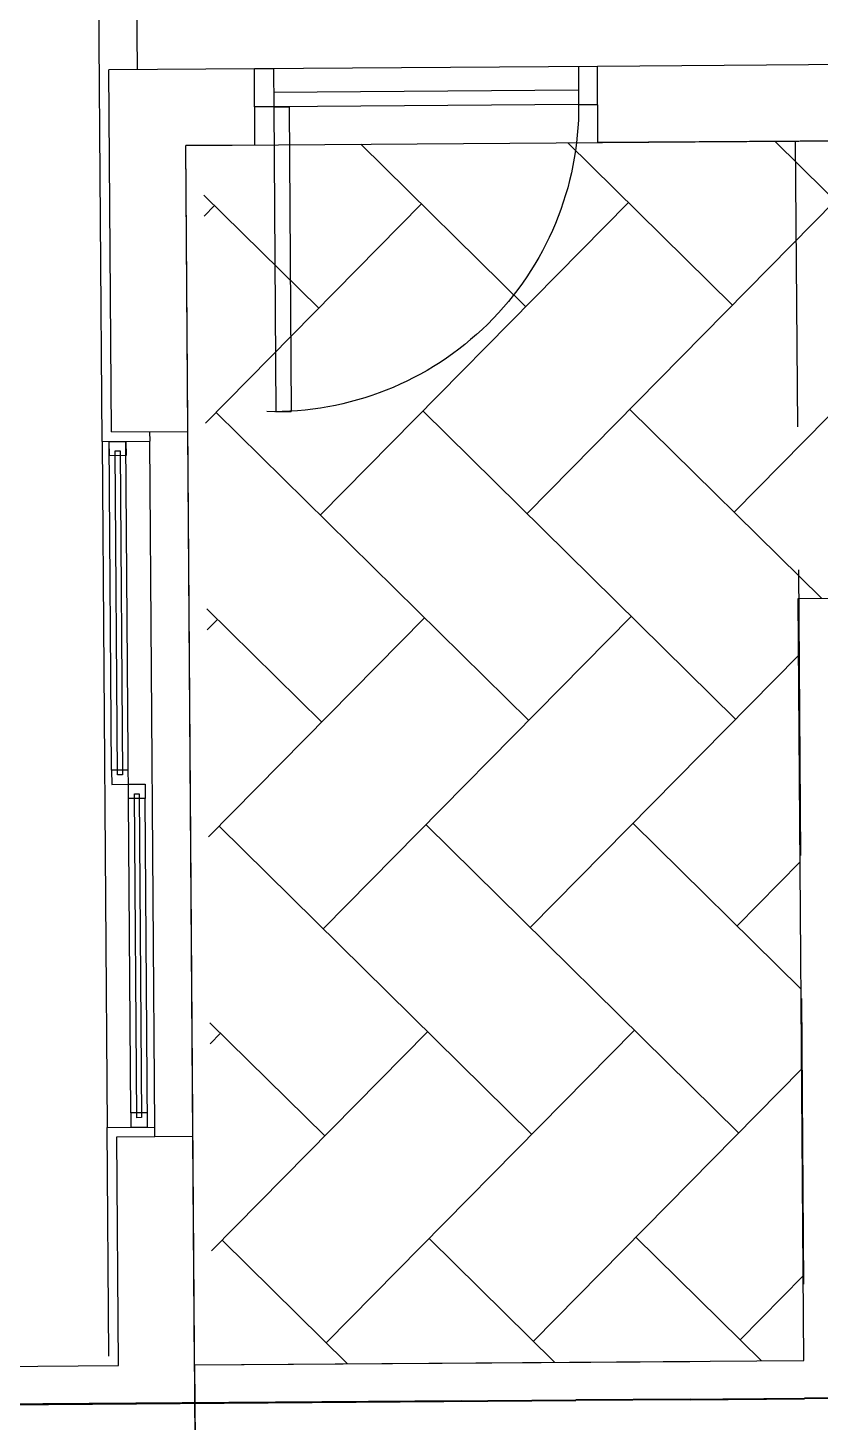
# Model space of a CAD drawing. Header units: feet. Extents: x 919634 to 928945, y 707022 to 708026.
# Drawn here: x 920164.54 to 920171.47, y 707217.02 to 707229.22 of the extents above; entities that cross this region are included whole.
import ezdxf

# ---------------------------------------------------------------- set-up
doc = ezdxf.new("R2010")
doc.units = ezdxf.units.FT
doc.header["$LTSCALE"] = 20
doc.header["$MEASUREMENT"] = 0
doc.linetypes.add('Site Plan$0$HIDDEN2', pattern=[0.1875, 0.125, -0.0625])
doc.linetypes.add('Site Plan$0$PHANTOM2', pattern=[1.25, 0.625, -0.125, 0.125, -0.125, 0.125, -0.125])
for name, color, linetype in [('-u-site-xref', 7, 'Continuous'), ('Site Plan$0$-u-site-bldg_interior', 252, 'Continuous'), ('Site Plan$0$-u-site-fence', 4, 'Site Plan$0$FENCELINE1'), ('Site Plan$0$SP-BLDG-ROOF ABOVE', 4, 'Site Plan$0$HIDDEN2'), ('Site Plan$0$SP-LOT PAVERS', 254, 'Continuous')]:
    doc.layers.add(name, color=color, linetype=linetype)
for name, color, linetype, lineweight in [('Site Plan$0$SP-LOT LINES', 252, 'Site Plan$0$PHANTOM2', 40), ('Site Plan$0$SP-SIDEWALK', 2, 'Continuous', 25), ('SP-BUILDING-FOOTPRINT', 1, 'Continuous', 25)]:
    doc.layers.add(name, color=color, linetype=linetype, lineweight=lineweight)
doc.layers.get('-u-site-xref').off()
doc.linetypes.add('Site Plan$0$FENCELINE1', pattern='A,0.25,-0.1,[133,ltypeshp.shx,S=0.1,R=0,X=-0.1,Y=0],-0.1,1', length=1.45)

# ---------------------------------------------------------------- blocks, each defined once
blk = doc.blocks.new('Site Plan$0$DR1H902')
for p, q in [((-0.5, 0), (-0.5, 1)), ((-0.5, 1.000000000000057), (-0.4500000000000455, 1.000000000000057)), ((-0.4500000000000455, 0), (-0.4500000000000455, 1)), ((-0.5, -5.684341886080801e-14), (-0.4500000000000455, -5.684341886080801e-14))]:
    blk.add_line(p, q)
blk.add_arc((-0.5, 0), 1, 0, 91.70698490235472)
blk = doc.blocks.new('Site Plan')
at = {"layer": 'Site Plan$0$SP-LOT PAVERS'}
h = blk.add_hatch(dxfattribs=at)
h.set_pattern_fill('AR-HBONE', color=256, scale=0.32, angle=-89.58178215075662)
h.set_pattern_definition([(315.4182178492434, (0, 0), (1.810145136983853, 0.01321298806884015), [3.84, -1.28]), (45.41821784924338, (0.9116790626081567, -0.8984660745381309), (1.810145136983853, 0.01321298806884), [3.84, -1.28])])
h.paths.add_polyline_path([(920166.0806535722, 707228.1907195216), (920186.1733931652, 707228.3373846278), (920186.1004010271, 707238.3371184353), (920198.0068562687, 707238.4239272069), (920198.1455415675, 707219.4244073028), (920178.3226753558, 707219.2798392716), (920178.2842624148, 707224.2797615955), (920171.2829874828, 707224.2285869188), (920171.331648907, 707217.5620978494), (920166.1583073571, 707217.5243355182)])
at = {"layer": 'Site Plan$0$-u-site-bldg_interior'}
for p, q in [((920165.5024109082, 707228.8531831196), (920165.4294187718, 707238.8529167234)), ((920165.192808899, 707225.6008366271), (920165.096702586, 707238.7671525388)), ((920185.5018781158, 707228.9991673924), (920169.5257273666, 707228.8825509483)), ((920166.5254837055, 707228.8606509455), (920165.2524175681, 707228.8513583161)), ((920165.2755317446, 707225.6847760081), (920165.2524175681, 707228.8513583161)), ((920169.5257285335, 707228.8823895303), (920166.5254836942, 707228.8606509453)), ((920166.6921459321, 707228.861867481), (920166.5254837053, 707228.8606509455)), ((920166.5303498477, 707228.1940020384), (920166.5254837055, 707228.8606509455)), ((920166.6921459321, 707228.861867481), (920166.6945790034, 707228.5285430275)), ((920169.3590639615, 707228.8814958305), (920169.5257261883, 707228.8827123661)), ((920169.3590651398, 707228.8813344127), (920169.3614993893, 707228.5478485414)), ((920169.5305946873, 707228.2157406235), (920169.5257273666, 707228.8825509483)), ((920169.3605869876, 707228.6728452115), (920166.6936666017, 707228.6535396975)), ((920166.6945790034, 707228.5285430275), (920166.5279167766, 707228.5273264919)), ((920169.3614993893, 707228.5478485414), (920166.6945790034, 707228.5285430275)), ((920169.3614993893, 707228.5478485414), (920169.5281616161, 707228.549065077)), ((920186.1733931651, 707228.3373846278), (920169.530593509, 707228.2159020413)), ((920166.5303498477, 707228.1940020384), (920165.9239326174, 707228.1895755515)), ((920165.9421806515, 707225.6896421507), (920165.9239326174, 707228.1895755515)), ((920165.2755317717, 707225.6847760084), (920165.9421806242, 707225.6896421504)), ((920165.6088561708, 707225.6872090792), (920165.6094644385, 707225.603877966)), ((920165.9871924962, 707219.5231397618), (920165.9421806242, 707225.6896421504)), ((920165.1928089262, 707225.6008366273), (920165.6094644385, 707225.603877966)), ((920165.192808926, 707225.6008366273), (920165.2366042079, 707219.600996465)), ((920165.2762924732, 707222.7263694168), (920165.2553072339, 707225.601292828)), ((920165.4440195626, 707219.7275138043), (920165.4011366824, 707225.6023572966)), ((920165.6532597204, 707219.6040378036), (920165.6094644385, 707225.603877966)), ((920165.5907792976, 707219.6011313873), (920165.5697761733, 707222.4785050141)), ((920165.2366042081, 707219.600996465), (920165.6532597204, 707219.6040378036)), ((920165.2512026081, 707217.601049744), (920165.2366041809, 707219.6009964647)), ((920165.6538679883, 707219.5207066901), (920165.6532597204, 707219.6040378036)), ((920165.3205435893, 707219.5182736194), (920165.9871924962, 707219.5231397618)), ((920165.3351419894, 707217.5183268985), (920165.3205435621, 707219.5182736191)), ((920166.0017908963, 707217.5231930409), (920165.987192469, 707219.5231397616)), ((920121.6696385858, 707217.1995945693), (920165.3351419894, 707217.5183268985)), ((920166.0017908963, 707217.5231930409), (920166.0066570387, 707216.856544134))]:
    blk.add_line(p, q, dxfattribs=at)
for points in [[(920165.2562196356, 707225.4762961579), (920165.2553072339, 707225.601292828), (920165.4011366824, 707225.6023572966), (920165.4020490841, 707225.4773606266)], [(920165.3496630043, 707225.5186460158), (920165.3703441096, 707222.6853881613), (920165.328678553, 707222.6850840275), (920165.3079974477, 707225.5183418819)], [(920165.2762924732, 707222.7263694168), (920165.2772048749, 707222.6013727468), (920165.4230343233, 707222.6024372154), (920165.4221219216, 707222.7274338854)], [(920165.423946725, 707222.4774405453), (920165.4230343233, 707222.6024372154), (920165.5688637716, 707222.603501684), (920165.5697761733, 707222.4785050141)], [(920165.5173900936, 707222.5197904033), (920165.538071199, 707219.6865325489), (920165.4964056422, 707219.686228415), (920165.4757245368, 707222.5194862694)], [(920165.4440195626, 707219.7275138043), (920165.4449319643, 707219.6025171343), (920165.5907614125, 707219.6035816029), (920165.5898490108, 707219.728578273)]]:
    blk.add_lwpolyline(points, close=True, dxfattribs=at)
at = {"layer": 'Site Plan$0$-u-site-fence', "ltscale": 0.15}
blk.add_lwpolyline([(920172.1001815482, 707228.2346585129), (920172.1760100363, 707217.2349191763), (920166.004223966, 707217.1898687911)], dxfattribs=at)
at = {"layer": 'Site Plan$0$SP-BLDG-ROOF ABOVE'}
blk.add_lwpolyline([(920171.2571238687, 707228.2285052501), (920171.3374152199, 707217.2287981345), (920166.0042239674, 707217.1898685873)], dxfattribs=at)
at = {"layer": 'Site Plan$0$SP-LOT LINES', "ltscale": 0.4}
for points in [[(920104.3392466368, 707216.7397509563), (920104.1786639367, 707238.7391648848), (920198.176159813, 707239.4252909672), (920198.3367425131, 707217.4258770387)], [(920104.499829337, 707194.7403370278), (920104.3392466368, 707216.7397509563), (920198.3367425131, 707217.4258770387), (920198.4973252133, 707195.4264631103)]]:
    blk.add_lwpolyline(points, close=True, dxfattribs=at)
at = {"layer": 'Site Plan$0$SP-SIDEWALK'}
for p, q in [((920171.2829874787, 707224.2285874778), (920178.284262945, 707224.2796926447)), ((920171.331648907, 707217.5620978496), (920171.2829874787, 707224.2285874778)), ((920166.0017908963, 707217.5231930409), (920171.331648907, 707217.5620978496)), ((920166.0017908963, 707217.5231930409), (920170.3350087913, 707217.5548229666))]:
    blk.add_line(p, q, dxfattribs=at)
at = {"layer": 'Site Plan$0$-u-site-bldg_interior', "extrusion": (0, 0, -1), "xscale": 2.666990255305792, "yscale": 2.666990255305792, "zscale": -7.111974014148773, "rotation": 179.5817821507566}
blk.add_blockref('Site Plan$0$DR1H902', (-920168.0280386072, 707228.5382764933), dxfattribs=at)

msp = doc.modelspace()

# ---------------------------------------------------------------- block references
at = {"layer": '-u-site-xref'}
msp.add_blockref('Site Plan', (0, 0), dxfattribs=at)

# ---------------------------------------------------------------- next in the draw order: linework, layer by layer
at = {"layer": 'SP-BUILDING-FOOTPRINT'}
msp.add_line((920169.9272521776, 707228.2187979739), (920177.6389339644, 707228.2750886864), dxfattribs=at)
msp.add_lwpolyline([(920186.6551412055, 707162.339142471), (920186.5724163145, 707173.6722382429), (920158.4458628658, 707173.4668676234), (920158.3680045869, 707184.1332501341), (920178.6174651347, 707184.2810592103), (920178.4568824345, 707206.2804731389), (920158.2074218867, 707206.1326640625), (920158.1295636119, 707216.7990460144), (920166.0066570387, 707216.856544134), (920165.9239326174, 707228.1895755515), (920186.1733931651, 707228.3373846278), (920186.0906682747, 707239.6704803162)], dxfattribs=at)

doc.saveas('drawing.dxf')
